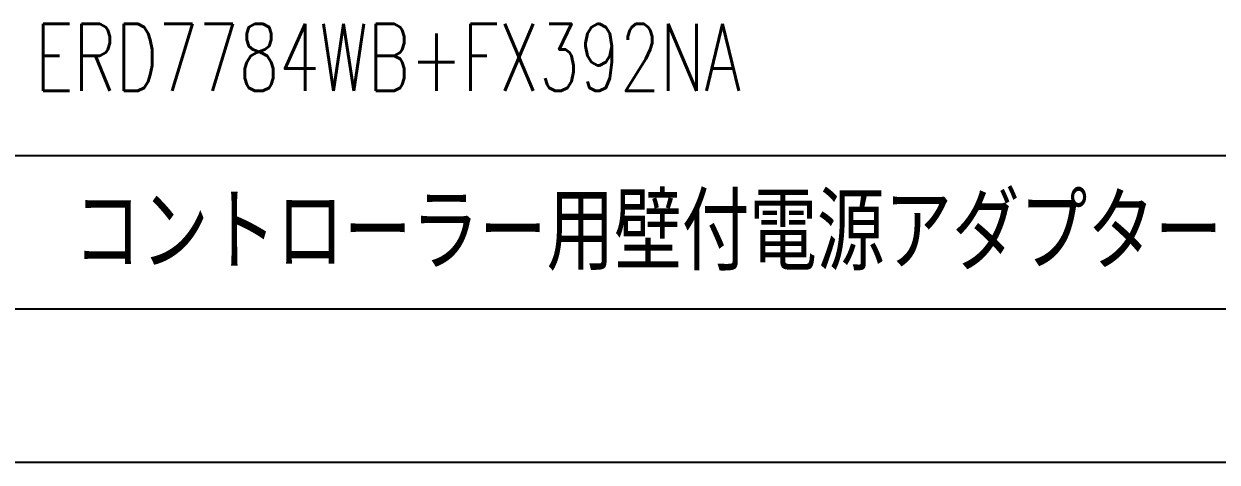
# Model space of a CAD drawing. Header units: millimetres. Extents: x 14 to 828, y 15 to 581.
# Drawn here: x 713.4 to 775.6, y 427.9 to 450.8 of the extents above; entities that cross this region are included whole.
import ezdxf

# ---------------------------------------------------------------- set-up
doc = ezdxf.new("R2010")
doc.units = ezdxf.units.MM
doc.header["$LTSCALE"] = 0.2
doc.layers.add('1_文字', color=3, linetype='Continuous')
doc.layers.add('1_表', color=7, linetype='Continuous')
doc.styles.get("Standard").update_dxf_attribs({"font": 'simplex.shx', "width": 0.8, "bigfont": 'extfont2.shx'})

msp = doc.modelspace()

# ---------------------------------------------------------------- linework, layer by layer
at = {"layer": '1_表', "color": 6}
for p, q in [((13.5, 443.943), (827.5, 443.943)), ((13.5, 435.943), (827.5, 435.943)), ((13.5, 427.943), (827.5, 427.943))]:
    msp.add_line(p, q, dxfattribs=at)

# ---------------------------------------------------------------- texts
at = {"layer": '1_文字', "width": 0.7}
msp.add_text('ERD7784WB+FX392NA', height=3.5, dxfattribs=at).set_placement((714, 447.301))
at = {"layer": '1_文字', "linetype": 'Continuous', "width": 0.8}
msp.add_text('コントローラー用壁付電源アダプター', height=4, dxfattribs=at).set_placement((716, 437.943))

doc.saveas('drawing.dxf')
